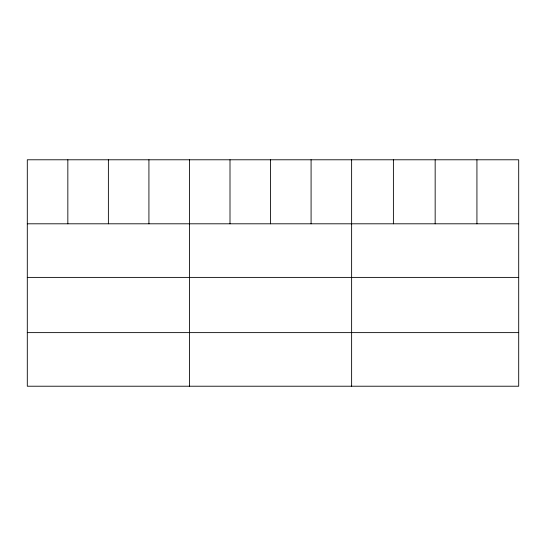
<?xml version="1.0" encoding="UTF-8"?>
<svg xmlns="http://www.w3.org/2000/svg" width="546" height="546" viewBox="0 0 546 546"><rect width="100%" height="100%" fill="white"/><g stroke="black" fill="none" stroke-linecap="round" stroke-linejoin="round"><path stroke-width="0.82" d="M518.7 277.395L518.7 159.78L27.3 159.78L27.3 386.22L518.7 386.22L518.7 277.395L27.3 277.395M27.3 223.799L518.7 223.799M27.3 332.623L518.7 332.623M476.931 159.78L476.931 223.799M435.162 159.78L435.162 223.799M393.393 159.78L393.393 223.799M351.624 159.78L351.624 386.22M311.084 159.78L311.084 223.799M270.543 159.78L270.543 223.799M230.002 159.78L230.002 223.799M189.462 159.78L189.462 386.22M148.921 159.78L148.921 223.799M108.381 159.78L108.381 223.799M67.841 159.78L67.841 223.799"/></g></svg>
